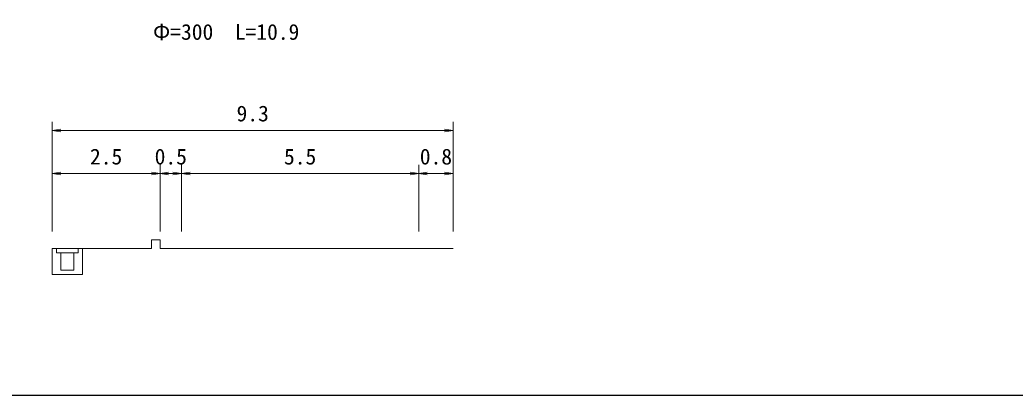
# Model space of a CAD drawing. Units: millimetres at full size, sheet at 1:1000, with parts at other scales. Extents: x 40000 to 680000, y 20000 to 380000.
# Drawn here: x 139252 to 254666, y 205000 to 248533 of the extents above; entities that cross this region are included whole.
import ezdxf
from ezdxf.enums import TextEntityAlignment as Align

# ---------------------------------------------------------------- set-up
doc = ezdxf.new("R2010")
doc.units = ezdxf.units.MM
doc.header["$LTSCALE"] = 1000
for name, color, linetype, lineweight in [('M-BGD', 7, 'Continuous', 13), ('M-STR-HTXT', 7, 'Continuous', 13), ('M-TTL-BAND', 7, 'Continuous', 25)]:
    doc.layers.add(name, color=color, linetype=linetype, lineweight=lineweight)
doc.styles.add('ＭＳ ゴシック', font='')
doc.styles.get('ＭＳ ゴシック').set_extended_font_data('MS Gothic')

# ---------------------------------------------------------------- blocks, each defined once
blk = doc.blocks.new('open_arrow')
at = {"color": 0, "linetype": 'Continuous', "lineweight": -2}
blk.add_lwpolyline([(7.5, 1.25), (0, 0), (7.5, -1.25)], dxfattribs=at)

msp = doc.modelspace()

# ---------------------------------------------------------------- linework, layer by layer
at = {"layer": 'M-BGD'}
for p, q in [((155500, 223000), (154500, 223000)), ((154500, 223000), (154500, 222000)), ((155500, 222000), (155500, 223000)), ((154500, 222000), (143000, 222000)), ((143000, 222000), (143000, 219000)), ((146500, 219000), (146500, 222000)), ((158000, 222000), (155500, 222000)), ((158000, 222000), (185500, 222000)), ((185500, 222000), (189500, 222000)), ((145500, 221500), (144000, 221500)), ((143000, 219000), (146500, 219000))]:
    msp.add_line(p, q, dxfattribs=at)
msp.add_lwpolyline([(143500, 222000), (143500, 221500), (144000, 221500), (144000, 219500), (145500, 219500), (145500, 221500), (146000, 221500), (146000, 222000)], dxfattribs=at)
msp.add_open_spline([(81549, 248966), (83080, 248718), (83503, 248654), (84740, 248383), (85825, 248145), (86457, 248082), (87498, 247697), (88343, 247385), (88831, 247208), (89585, 246716), (90157, 246343), (90456, 246089), (90925, 245594), (91381, 245112), (91600, 244805), (91969, 244254), (92335, 243708), (92409, 243314), (92826, 242805), (93116, 242452), (93305, 242247), (93714, 242042), (94052, 241873), (94288, 241818), (94664, 241855), (95122, 241900), (95333, 242116), (95770, 242260), (96191, 242399), (96426, 242486), (96861, 242572), (97391, 242677), (97693, 242710), (98232, 242759), (99323, 242858), (99941, 242807), (101036, 242852), (101565, 242874), (101866, 242842), (102391, 242914), (103156, 243020), (103579, 243129), (104323, 243335), (105349, 243619), (105921, 243817), (106878, 244285), (108233, 244949), (108945, 245431), (110149, 246342), (111141, 247091), (111645, 247577), (112564, 248414), (113684, 249434), (114251, 250070), (115368, 251093), (116363, 252005), (116890, 252558), (117970, 253368), (119033, 254165), (119695, 254521), (120852, 255175), (122418, 256060), (123284, 256617), (124980, 257216), (126243, 257661), (126998, 257802), (128329, 257948), (129371, 258062), (129962, 258020), (131009, 258057), (131666, 258080), (132034, 258080), (132691, 258104), (135006, 258187), (136300, 258298), (138615, 258341), (139704, 258362), (140057, 258370), (141404, 258372)], degree=3, knots=[0, 0, 0, 0, 1, 1, 1, 2, 2, 2, 3, 3, 3, 4, 4, 4, 5, 5, 5, 6, 6, 6, 7, 7, 7, 8, 8, 8, 9, 9, 9, 10, 10, 10, 11, 11, 11, 12, 12, 12, 13, 13, 13, 14, 14, 14, 15, 15, 15, 16, 16, 16, 17, 17, 17, 18, 18, 18, 19, 19, 19, 20, 20, 20, 21, 21, 21, 22, 22, 22, 23, 23, 23, 24, 24, 24, 25, 25, 25, 26, 26, 26, 26], dxfattribs=at)
at = {"layer": 'M-STR-HTXT'}
for p, q in [((143000, 224000), (143000, 236707)), ((189500, 224000), (189500, 236707)), ((143000, 235707), (189500, 235707)), ((155500, 224000), (155500, 231707)), ((158000, 224000), (158000, 231707)), ((185500, 224000), (185500, 231707)), ((143000, 230707), (155500, 230707)), ((155500, 230707), (158000, 230707)), ((158000, 230707), (185500, 230707)), ((185500, 230707), (189500, 230707))]:
    msp.add_line(p, q, dxfattribs=at)
at = {"layer": 'M-TTL-BAND'}
msp.add_line((40000, 205000), (579000, 205000), dxfattribs=at)

# ---------------------------------------------------------------- block references
at = {"layer": 'M-STR-HTXT', "xscale": 133, "yscale": 133}
for p in [(143000, 235707), (143000, 230707), (155500, 230707), (158000, 230707), (185500, 230707)]:
    msp.add_blockref('open_arrow', p, dxfattribs=at)
at = {"layer": 'M-STR-HTXT', "xscale": 133, "yscale": 133, "rotation": 180}
for p in [(189500, 235707), (155500, 230707), (158000, 230707), (185500, 230707), (189500, 230707)]:
    msp.add_blockref('open_arrow', p, dxfattribs=at)

# ---------------------------------------------------------------- texts
at = {"layer": 'M-STR-HTXT', "style": 'ＭＳ ゴシック'}
msp.add_text('Φ=300\u3000L=10.9', height=1833, dxfattribs=at).set_placement((154687, 245672), align=Align.BOTTOM_LEFT)
for s, p in [('9.3', (166250, 236207)), ('2.5', (149250, 231207)), ('0.5', (156750, 231207)), ('5.5', (171750, 231207)), ('0.8', (187500, 231207))]:
    msp.add_text(s, height=1833, dxfattribs=at).set_placement(p, align=Align.BOTTOM_CENTER)

doc.saveas('drawing.dxf')
